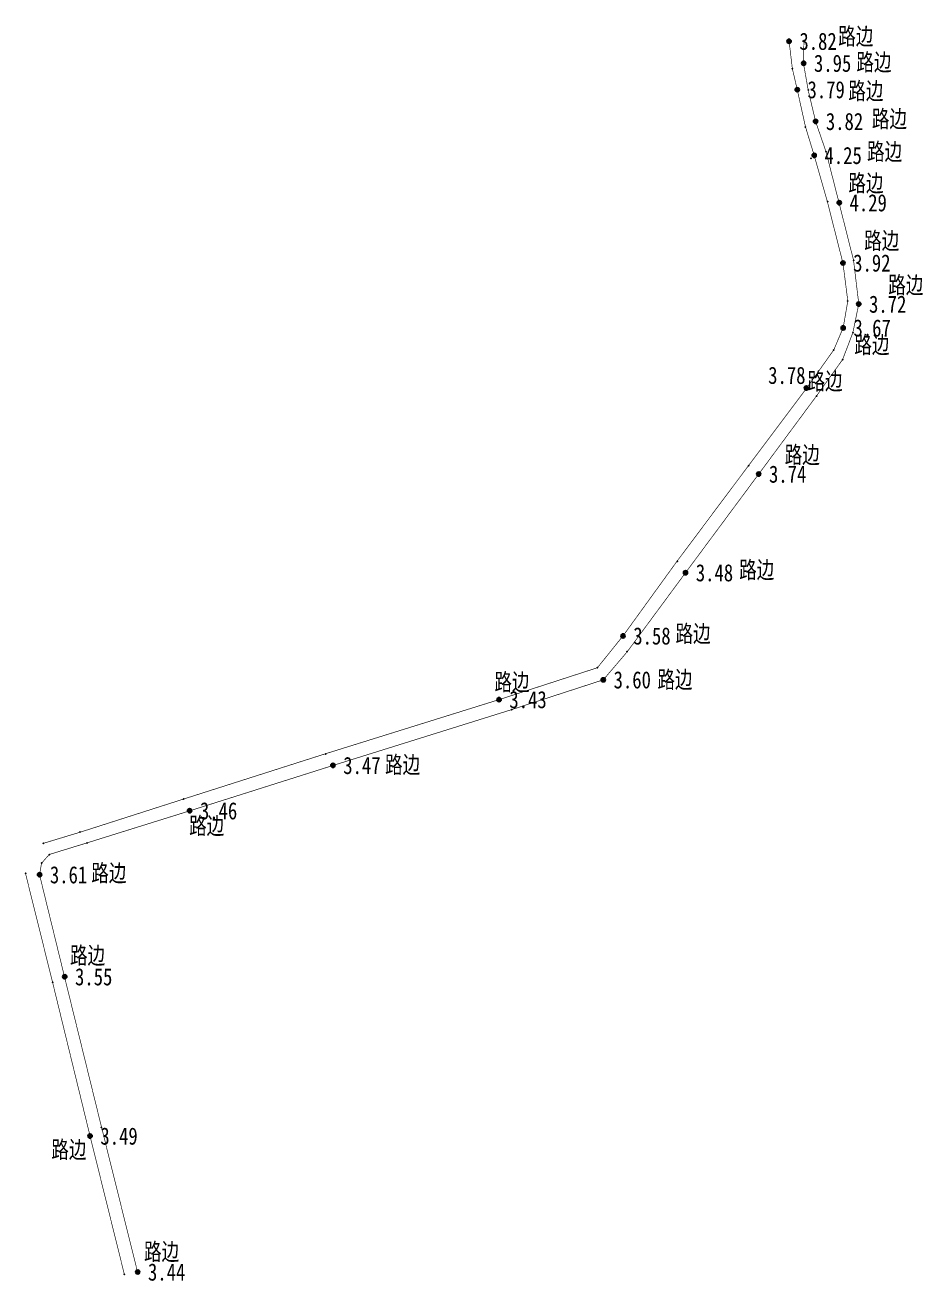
# Model space of a CAD drawing. Header units: metres. Extents: x 494039 to 619385, y 3351420 to 3402703.
# Drawn here: x 574963.4 to 575172.7, y 3396044.2 to 3396336.9 of the extents above; entities that cross this region are included whole.
import ezdxf
from ezdxf.enums import TextEntityAlignment as Align

# ---------------------------------------------------------------- set-up
doc = ezdxf.new("R2010")
doc.units = ezdxf.units.M
doc.linetypes.add('X3', pattern=[0])
for name, color, linetype in [('DLSS', 8, 'Continuous'), ('GCD', 8, 'Continuous'), ('ZDH', 8, 'Continuous')]:
    doc.layers.add(name, color=color, linetype=linetype)
doc.styles.add('HZ', font='simsun.ttc', dxfattribs={"width": 0.8})
doc.styles.add('正等线体', font='simhei.ttf')

# ---------------------------------------------------------------- blocks, each defined once
blk = doc.blocks.new('gc200')
h = blk.add_hatch(color=256)
edge = h.paths.add_edge_path()
edge.add_arc((0, 0), 0.25, 0, 360)
blk.add_circle((0, 0), 0.25)
blk = doc.blocks.new('线路地形0613')
at = {"layer": 'DLSS', "color": 8, "linetype": 'X3', "const_width": 0.15, "flags": 128}
for points in [[(574989.58, 3396046.26), (574981.18, 3396080.04), (574972.56, 3396115.05), (574966.75, 3396138.78), (574967.19, 3396141.5), (574969.01, 3396143.56), (574977.74, 3396146.24), (575001.78, 3396153.74), (575035.1, 3396164.29), (575076.87, 3396177.34), (575098.18, 3396184.27), (575103.74, 3396190.79), (575117.38, 3396209.27), (575134.44, 3396232.26), (575147.9, 3396250.46), (575153.98, 3396258.93), (575156.36, 3396265.17), (575157.75, 3396271.89), (575156.52, 3396282.1), (575153.14, 3396295.47), (575150.12, 3396307.33), (575147.69, 3396314.38), (575145.96, 3396321.68), (575144.85, 3396327.99), (575144.96, 3396333.22)], [(575141.5, 3396333.11), (575142.27, 3396326.68), (575143.39, 3396321.88), (575145.31, 3396313.21), (575147.35, 3396306.5), (575150.42, 3396295.74), (575154.06, 3396281.38), (575155.19, 3396272.58), (575154.11, 3396266.34), (575151.91, 3396261.17), (575145.58, 3396252.25), (575132.06, 3396234.22), (575115.37, 3396211.91), (575102.8, 3396194.54), (575096.81, 3396187.09), (575073.93, 3396179.67), (575033.45, 3396167.05), (575000.42, 3396156.51), (574976.2, 3396148.75), (574967.54, 3396146.13)], [(574963.45, 3396139.2), (574969.79, 3396113.71), (574978.53, 3396077.87), (574986.53, 3396045.62)]]:
    blk.add_lwpolyline(points, dxfattribs=at)
at = {"layer": 'ZDH', "color": 8, "linetype": 'Continuous'}
for p in [(575141.5, 3396333.11, 3.82), (575145.01, 3396333.22, 3.91), (575144.9, 3396327.99, 3.95), (575142.27, 3396326.73, 3.9), (575143.39, 3396321.83, 3.79), (575145.95, 3396321.72, 3.78), (575145.31, 3396313.16, 3.87), (575147.68, 3396314.43, 3.82), (575150.12, 3396307.38, 4.31), (575146.61, 3396305.83, 4.25), (575147.35, 3396306.5, 4.25), (575150.47, 3396295.74, 4.27), (575153.19, 3396295.47, 4.29), (575154.05, 3396281.43, 3.92), (575156.52, 3396282.05, 3.86), (575155.14, 3396272.58, 3.69), (575157.74, 3396271.84, 3.72), (575154.11, 3396266.29, 3.67), (575156.41, 3396265.17, 3.7), (575151.86, 3396261.19, 3.81), (575153.98, 3396258.88, 3.78), (575145.54, 3396252.27, 3.78), (575147.95, 3396250.46, 3.75), (575132.06, 3396234.17, 3.72), (575134.41, 3396232.22, 3.74), (575115.42, 3396211.91, 3.59), (575117.35, 3396209.23, 3.48), (575102.77, 3396194.5, 3.58), (575103.74, 3396190.84, 3.55), (575096.81, 3396187.14, 3.6), (575098.18, 3396184.27, 3.6), (575073.88, 3396179.66, 3.43), (575076.82, 3396177.32, 3.41), (575033.46, 3396167, 3.46), (575035.15, 3396164.31, 3.47), (575000.37, 3396156.5, 3.43), (575001.73, 3396153.74, 3.46), (574976.19, 3396148.8, 3.5), (574967.59, 3396146.15, 3.59), (574977.78, 3396146.25, 3.5), (574969.01, 3396143.52, 3.6), (574967.2, 3396141.55, 3.62), (574963.5, 3396139.2, 3.59), (574966.75, 3396138.83, 3.61), (574969.78, 3396113.76, 3.55), (574972.61, 3396115.05, 3.54), (574981.18, 3396079.99, 3.53), (574978.52, 3396077.92, 3.49), (574989.62, 3396046.23, 3.44), (574986.52, 3396045.67, 3.42)]:
    blk.add_point(p, dxfattribs=at)
at = {"layer": 'GCD', "color": 8, "linetype": 'Continuous'}
ref = blk.add_blockref('gc200', (575141.5, 3396333.11, 3.82), dxfattribs=dict(at, xscale=2, yscale=2, zscale=2))
ref.add_attrib('height', '3.82', dxfattribs={"linetype": 'Continuous', "height": 4, "style": '正等线体', "width": 0.8}).set_placement((575143.9, 3396333.11, 3.82), align=Align.MIDDLE_LEFT)
ref = blk.add_blockref('gc200', (575144.9, 3396327.99, 3.95), dxfattribs=dict(at, xscale=2, yscale=2, zscale=2))
ref.add_attrib('height', '3.95', dxfattribs={"linetype": 'Continuous', "height": 4, "style": '正等线体', "width": 0.8}).set_placement((575147.3, 3396327.99, 3.95), align=Align.MIDDLE_LEFT)
ref = blk.add_blockref('gc200', (575143.39, 3396321.83, 3.79), dxfattribs=dict(at, xscale=2, yscale=2, zscale=2))
ref.add_attrib('height', '3.79', dxfattribs={"linetype": 'Continuous', "height": 4, "style": '正等线体', "width": 0.8}).set_placement((575145.79, 3396321.83, 3.79), align=Align.MIDDLE_LEFT)
ref = blk.add_blockref('gc200', (575147.68, 3396314.43, 3.82), dxfattribs=dict(at, xscale=2, yscale=2, zscale=2))
ref.add_attrib('height', '3.82', dxfattribs={"linetype": 'Continuous', "height": 4, "style": '正等线体', "width": 0.8}).set_placement((575150.07, 3396314.43, 3.82), align=Align.MIDDLE_LEFT)
ref = blk.add_blockref('gc200', (575147.35, 3396306.5, 4.25), dxfattribs=dict(at, xscale=2, yscale=2, zscale=2))
ref.add_attrib('height', '4.25', dxfattribs={"linetype": 'Continuous', "height": 4, "style": '正等线体', "width": 0.8}).set_placement((575149.75, 3396306.5, 4.25), align=Align.MIDDLE_LEFT)
ref = blk.add_blockref('gc200', (575153.19, 3396295.47, 4.29), dxfattribs=dict(at, xscale=2, yscale=2, zscale=2))
ref.add_attrib('height', '4.29', dxfattribs={"linetype": 'Continuous', "height": 4, "style": '正等线体', "width": 0.8}).set_placement((575155.59, 3396295.47, 4.29), align=Align.MIDDLE_LEFT)
ref = blk.add_blockref('gc200', (575154.05, 3396281.43, 3.92), dxfattribs=dict(at, xscale=2, yscale=2, zscale=2))
ref.add_attrib('height', '3.92', dxfattribs={"linetype": 'Continuous', "height": 4, "style": '正等线体', "width": 0.8}).set_placement((575156.44, 3396281.43, 3.92), align=Align.MIDDLE_LEFT)
ref = blk.add_blockref('gc200', (575157.74, 3396271.84, 3.72), dxfattribs=dict(at, xscale=2, yscale=2, zscale=2))
ref.add_attrib('height', '3.72', dxfattribs={"linetype": 'Continuous', "height": 4, "style": '正等线体', "width": 0.8}).set_placement((575160.14, 3396271.84, 3.72), align=Align.MIDDLE_LEFT)
ref = blk.add_blockref('gc200', (575154.11, 3396266.29, 3.67), dxfattribs=dict(at, xscale=2, yscale=2, zscale=2))
ref.add_attrib('height', '3.67', dxfattribs={"linetype": 'Continuous', "height": 4, "style": '正等线体', "width": 0.8}).set_placement((575156.51, 3396266.29, 3.67), align=Align.MIDDLE_LEFT)
ref = blk.add_blockref('gc200', (575145.54, 3396252.27, 3.78), dxfattribs=dict(at, xscale=2, yscale=2, zscale=2))
ref.add_attrib('height', '3.78', dxfattribs={"linetype": 'Continuous', "height": 4, "style": '正等线体', "width": 0.8}).set_placement((575136.62, 3396255.25, 3.78), align=Align.MIDDLE_LEFT)
ref = blk.add_blockref('gc200', (575134.41, 3396232.22, 3.74), dxfattribs=dict(at, xscale=2, yscale=2, zscale=2))
ref.add_attrib('height', '3.74', dxfattribs={"linetype": 'Continuous', "height": 4, "style": '正等线体', "width": 0.8}).set_placement((575136.81, 3396232.22, 3.74), align=Align.MIDDLE_LEFT)
ref = blk.add_blockref('gc200', (575117.35, 3396209.23, 3.48), dxfattribs=dict(at, xscale=2, yscale=2, zscale=2))
ref.add_attrib('height', '3.48', dxfattribs={"linetype": 'Continuous', "height": 4, "style": '正等线体', "width": 0.8}).set_placement((575119.75, 3396209.23, 3.48), align=Align.MIDDLE_LEFT)
ref = blk.add_blockref('gc200', (575102.77, 3396194.5, 3.58), dxfattribs=dict(at, xscale=2, yscale=2, zscale=2))
ref.add_attrib('height', '3.58', dxfattribs={"linetype": 'Continuous', "height": 4, "style": '正等线体', "width": 0.8}).set_placement((575105.17, 3396194.5, 3.58), align=Align.MIDDLE_LEFT)
ref = blk.add_blockref('gc200', (575098.18, 3396184.27, 3.6), dxfattribs=dict(at, xscale=2, yscale=2, zscale=2))
ref.add_attrib('height', '3.60', dxfattribs={"linetype": 'Continuous', "height": 4, "style": '正等线体', "width": 0.8}).set_placement((575100.58, 3396184.27, 3.6), align=Align.MIDDLE_LEFT)
ref = blk.add_blockref('gc200', (575073.88, 3396179.66, 3.43), dxfattribs=dict(at, xscale=2, yscale=2, zscale=2))
ref.add_attrib('height', '3.43', dxfattribs={"linetype": 'Continuous', "height": 4, "style": '正等线体', "width": 0.8}).set_placement((575076.28, 3396179.66, 3.43), align=Align.MIDDLE_LEFT)
ref = blk.add_blockref('gc200', (575035.15, 3396164.31, 3.47), dxfattribs=dict(at, xscale=2, yscale=2, zscale=2))
ref.add_attrib('height', '3.47', dxfattribs={"linetype": 'Continuous', "height": 4, "style": '正等线体', "width": 0.8}).set_placement((575037.55, 3396164.31, 3.47), align=Align.MIDDLE_LEFT)
ref = blk.add_blockref('gc200', (575001.73, 3396153.74, 3.46), dxfattribs=dict(at, xscale=2, yscale=2, zscale=2))
ref.add_attrib('height', '3.46', dxfattribs={"linetype": 'Continuous', "height": 4, "style": '正等线体', "width": 0.8}).set_placement((575004.13, 3396153.74, 3.46), align=Align.MIDDLE_LEFT)
ref = blk.add_blockref('gc200', (574966.75, 3396138.83, 3.61), dxfattribs=dict(at, xscale=2, yscale=2, zscale=2))
ref.add_attrib('height', '3.61', dxfattribs={"linetype": 'Continuous', "height": 4, "style": '正等线体', "width": 0.8}).set_placement((574969.15, 3396138.83, 3.61), align=Align.MIDDLE_LEFT)
ref = blk.add_blockref('gc200', (574972.61, 3396115.05, 3.54), dxfattribs=dict(at, xscale=2, yscale=2, zscale=2))
ref.add_attrib('height', '3.55', dxfattribs={"linetype": 'Continuous', "height": 4, "style": '正等线体', "width": 0.8}).set_placement((574975.01, 3396115.05, 3.54), align=Align.MIDDLE_LEFT)
ref = blk.add_blockref('gc200', (574978.52, 3396077.92, 3.49), dxfattribs=dict(at, xscale=2, yscale=2, zscale=2))
ref.add_attrib('height', '3.49', dxfattribs={"linetype": 'Continuous', "height": 4, "style": '正等线体', "width": 0.8}).set_placement((574980.92, 3396077.92, 3.49), align=Align.MIDDLE_LEFT)
ref = blk.add_blockref('gc200', (574989.62, 3396046.23, 3.44), dxfattribs=dict(at, xscale=2, yscale=2, zscale=2))
ref.add_attrib('height', '3.44', dxfattribs={"linetype": 'Continuous', "height": 4, "style": '正等线体', "width": 0.8}).set_placement((574992.02, 3396046.23, 3.44), align=Align.MIDDLE_LEFT)
at = {"layer": 'ZDH', "color": 8, "linetype": 'Continuous', "style": 'HZ', "width": 0.75}
for p in [(575152.96, 3396332.29, 3.82), (575157.19, 3396326.26, 3.95), (575155.3, 3396319.55, 3.78), (575160.8, 3396313.03, 3.82), (575159.68, 3396305.4, 4.31), (575155.32, 3396298.06, 4.29), (575159, 3396284.65, 3.86), (575164.62, 3396274.32, 3.72), (575156.71, 3396260.37, 3.67), (575145.79, 3396251.9, 3.78), (575140.48, 3396234.72, 3.72), (575129.86, 3396207.92, 3.48), (575115.02, 3396193.04, 3.58), (575110.8, 3396182.34, 3.6), (575072.8, 3396181.77, 3.43), (575047.3, 3396162.5, 3.47), (575001.61, 3396148.26, 3.46), (574978.8, 3396137.23, 3.61), (574973.84, 3396118.03, 3.54), (574969.49, 3396072.77, 3.49), (574991.1, 3396048.97, 3.44)]:
    blk.add_text('路边', height=4, dxfattribs=at).set_placement(p)

msp = doc.modelspace()

# ---------------------------------------------------------------- block references
msp.add_blockref('线路地形0613', (0, 0))

doc.saveas('drawing.dxf')
